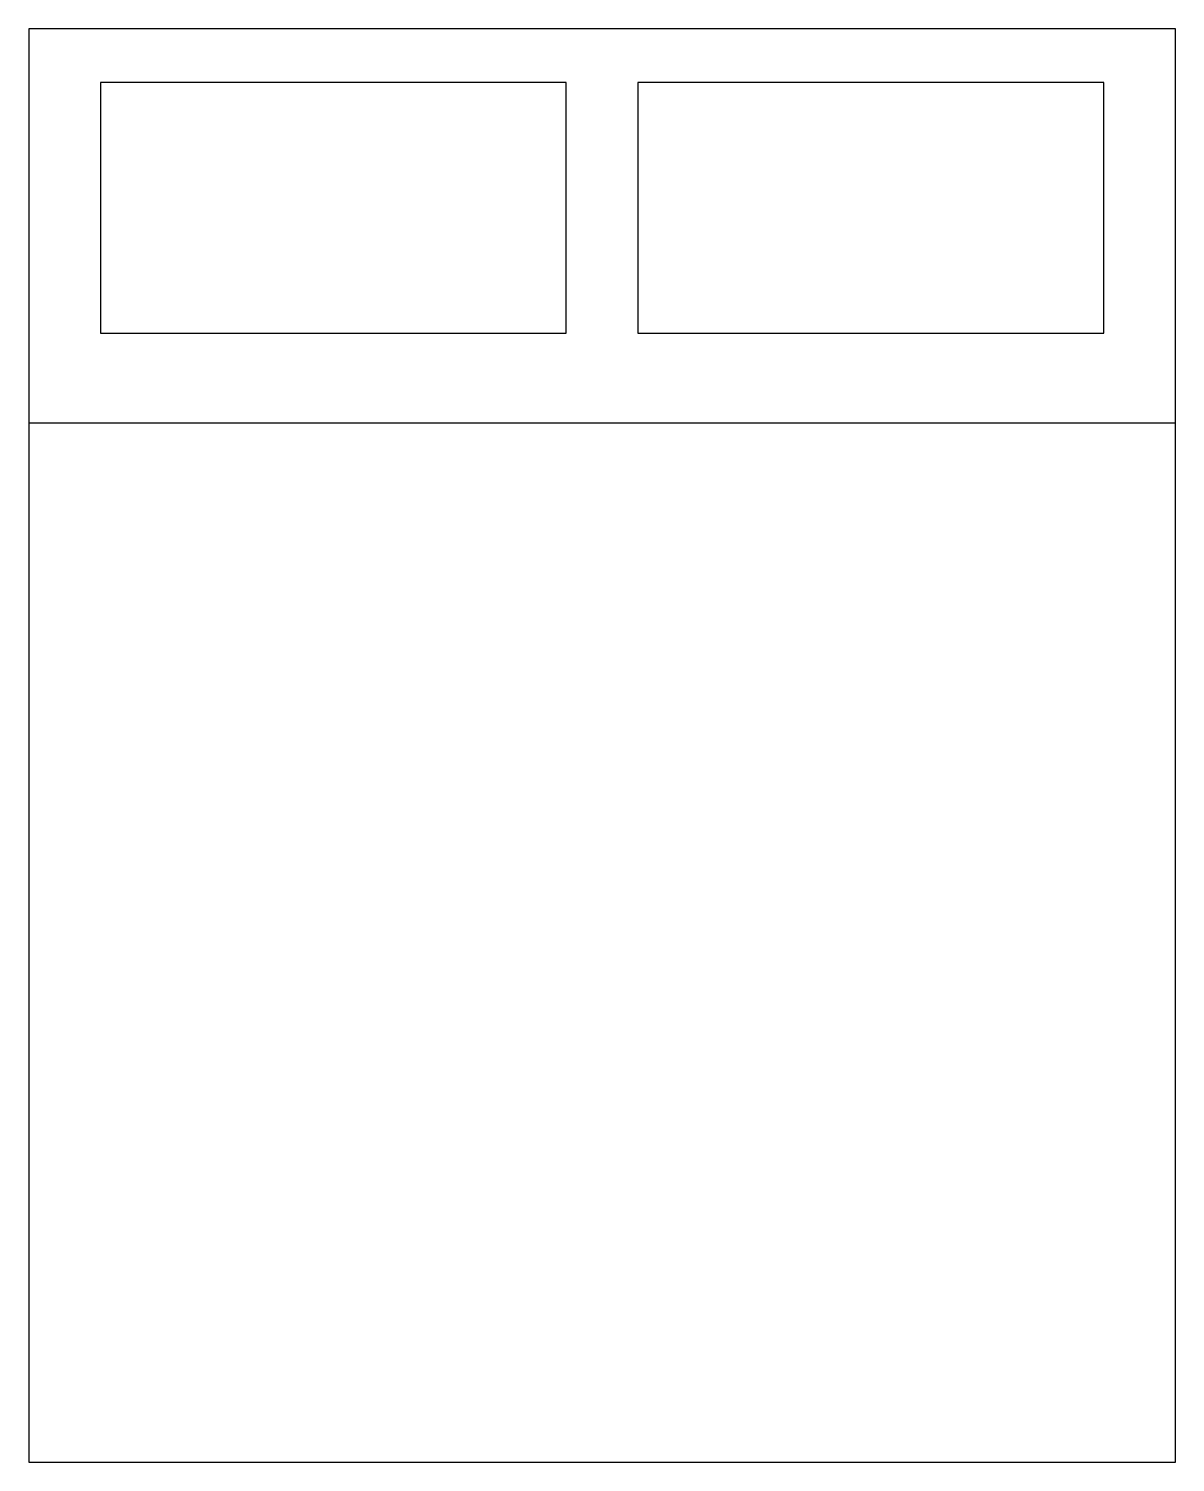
# Model space of a CAD drawing. Header units: millimetres. Extents: x -800 to 800, y -1000 to 1000.
import ezdxf

# ---------------------------------------------------------------- set-up
doc = ezdxf.new("R2010")
doc.units = ezdxf.units.MM

msp = doc.modelspace()

# ---------------------------------------------------------------- linework, layer by layer
msp.add_line((-800, 450), (800, 450))
for points in [[(-800, -1000), (800, -1000), (800, 1000), (-800, 1000)], [(-700, 575), (-50, 575), (-50, 925), (-700, 925)], [(50, 575), (700, 575), (700, 925), (50, 925)]]:
    msp.add_lwpolyline(points, close=True)

doc.saveas('drawing.dxf')
